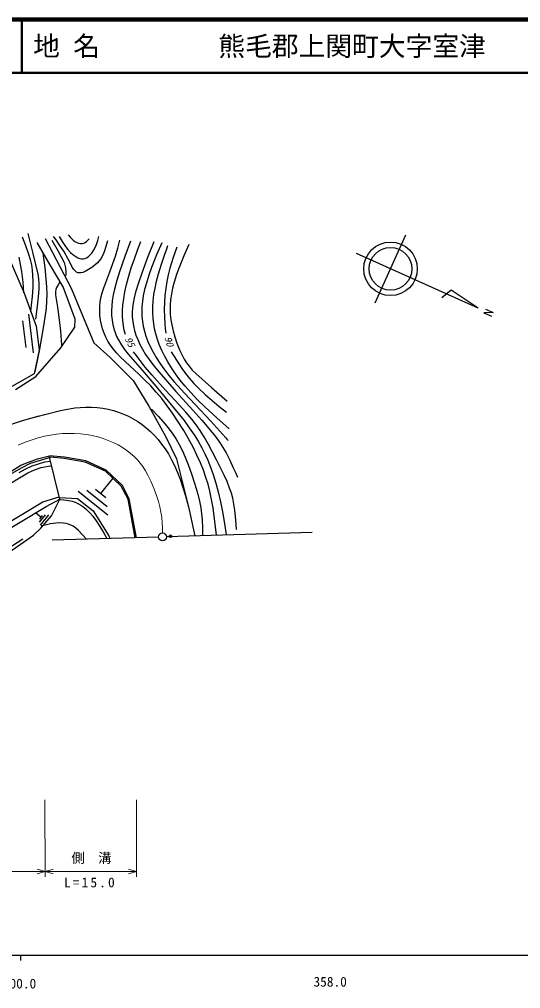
# Model space of a CAD drawing. Units: millimetres, scale not verified. Extents: x 40000 to 680000, y 20000 to 380000.
# Drawn here: x 367818 to 461530, y 198715 to 380000 of the extents above; entities that cross this region are included whole.
import ezdxf
from ezdxf.enums import TextEntityAlignment as Align

# ---------------------------------------------------------------- set-up
doc = ezdxf.new("R2010")
doc.units = ezdxf.units.MM
doc.header["$LTSCALE"] = 1000
doc.header["$PDMODE"] = 32
doc.header["$PDSIZE"] = 500
doc.linetypes.add('CHAIN', pattern=[18.5, 12, -1.5, 3.5, -1.5])
for name, color, linetype, lineweight in [('M-BGD', 7, 'Continuous', 25), ('M-BMK', 2, 'CHAIN', 13), ('M-BMK-OTRS', 5, 'Continuous', 25), ('M-BMK-SRVR', 3, 'Continuous', 25), ('M-STR-HTXT', 7, 'Continuous', 13), ('M-TTL', 2, 'Continuous', 140), ('M-TTL-BAND', 7, 'Continuous', 25), ('M-TTL-LINE', 7, 'Continuous', 50)]:
    doc.layers.add(name, color=color, linetype=linetype, lineweight=lineweight)
doc.layers.add('M-OTRS', color=6, linetype='Continuous')
doc.layers.add('M-TTL-TXT', color=7, linetype='Continuous')
doc.styles.add('ＭＳ ゴシック', font='')
doc.styles.get('ＭＳ ゴシック').set_extended_font_data('MS Gothic')

msp = doc.modelspace()

# ---------------------------------------------------------------- linework, layer by layer
at = {"layer": 'M-BGD'}
for p, q in [((368361, 339298), (368980, 337695)), ((369384, 339980), (370356, 336197)), ((372613, 339022), (377475, 329747)), ((374421, 339076), (374173, 339402)), ((374668, 338748), (374421, 339076)), ((375275, 339403), (375844, 338430)), ((376943, 339724), (377386, 339184)), ((377386, 339184), (377868, 338690)), ((382494, 338637), (382690, 339408)), ((368980, 337695), (369541, 336074)), ((373657, 333993), (371139, 338241)), ((373873, 338701), (375039, 336633)), ((375405, 337735), (374668, 338748)), ((376126, 336638), (375405, 337735)), ((375844, 338430), (376463, 337490)), ((376463, 337490), (376895, 336938)), ((377868, 338690), (378190, 338442)), ((378190, 338442), (378543, 338246)), ((378543, 338246), (378876, 338130)), ((378876, 338130), (379241, 338069)), ((379241, 338069), (379557, 338071)), ((379557, 338071), (379868, 338135)), ((379868, 338135), (380131, 338258)), ((380131, 338258), (380375, 338438)), ((380375, 338438), (380620, 338680)), ((380620, 338680), (380853, 338944)), ((381682, 336750), (381996, 337307)), ((381996, 337307), (382241, 337864)), ((382241, 337864), (382494, 338637)), ((384001, 337540), (383655, 336502)), ((384294, 338607), (384001, 337540)), ((385799, 335733), (386215, 337211)), ((386215, 337211), (386598, 338709)), ((388602, 338509), (387543, 335640)), ((389895, 336833), (390497, 338429)), ((392951, 338387), (391793, 335468)), ((394438, 338228), (393462, 335933)), ((395293, 336892), (395594, 337733)), ((397246, 337391), (396584, 335450)), ((397246, 337391), (396584, 335450)), ((399490, 337914), (398563, 335778)), ((365695, 335702), (368730, 328792)), ((368040, 334183), (367753, 335540)), ((369541, 336074), (369826, 335079)), ((370356, 336197), (371278, 332366)), ((372302, 335976), (372271, 336195)), ((372331, 335766), (372302, 335976)), ((372624, 333585), (372331, 335766)), ((375039, 336633), (376170, 334501)), ((376945, 335167), (376126, 336638)), ((376895, 336938), (377378, 336420)), ((377378, 336420), (377834, 336015)), ((377834, 336015), (378340, 335647)), ((378340, 335647), (378724, 335429)), ((378724, 335429), (379127, 335270)), ((380050, 335271), (380348, 335397)), ((380348, 335397), (380683, 335612)), ((380683, 335612), (381008, 335895)), ((381008, 335895), (381364, 336298)), ((381364, 336298), (381682, 336750)), ((383401, 335913), (383093, 335352)), ((383655, 336502), (383401, 335913)), ((384724, 332759), (385799, 335733)), ((387543, 335640), (386540, 332751)), ((389309, 335230), (389895, 336833)), ((391793, 335468), (390684, 332511)), ((393462, 335933), (392540, 333611)), ((394381, 334236), (394999, 336059)), ((394999, 336059), (395293, 336892)), ((396584, 335450), (395977, 333484)), ((396584, 335450), (395977, 333484)), ((398563, 335778), (397692, 333618)), ((368268, 332816), (368040, 334183)), ((369826, 335079), (370054, 334066)), ((370054, 334066), (370201, 333111)), ((372855, 331404), (372624, 333585)), ((376001, 330006), (373657, 333993)), ((376170, 334501), (376329, 334013)), ((376329, 334013), (376429, 333511)), ((377760, 333576), (376945, 335167)), ((378012, 333208), (377760, 333576)), ((379127, 335270), (379437, 335206)), ((379437, 335206), (379743, 335205)), ((379743, 335205), (380050, 335271)), ((381383, 333623), (380759, 333213)), ((381922, 334037), (381383, 333623)), ((382402, 334479), (381922, 334037)), ((382772, 334898), (382402, 334479)), ((383093, 335352), (382772, 334898)), ((388721, 333509), (389309, 335230)), ((392540, 333611), (392019, 332147)), ((393824, 332408), (394381, 334236)), ((397692, 333618), (397206, 332261)), ((368498, 330852), (368268, 332816)), ((370201, 333111), (370290, 332138)), ((370290, 332138), (370328, 330987)), ((371278, 332366), (371406, 331488)), ((376429, 333511), (376481, 332806)), ((376481, 332806), (376482, 332089)), ((378288, 332906), (378012, 333208)), ((378520, 332733), (378288, 332906)), ((378765, 332622), (378520, 332733)), ((379022, 332576), (378765, 332622)), ((379297, 332588), (379022, 332576)), ((379692, 332684), (379297, 332588)), ((380090, 332846), (379692, 332684)), ((380759, 333213), (380090, 332846)), ((383594, 329811), (384724, 332759)), ((386540, 332751), (386038, 331160)), ((387832, 330405), (388192, 331778)), ((388192, 331778), (388721, 333509)), ((390684, 332511), (390081, 330755)), ((392019, 332147), (391553, 330655)), ((393473, 331064), (393824, 332408)), ((395650, 332226), (395379, 330943)), ((395650, 332226), (395379, 330943)), ((395977, 333484), (395650, 332226)), ((395977, 333484), (395650, 332226)), ((397206, 332261), (396771, 330870)), ((368669, 328878), (368498, 330852)), ((370328, 330987), (370305, 329828)), ((371406, 331488), (371475, 330598)), ((371475, 330598), (371473, 329674)), ((372949, 329990), (372855, 331404)), ((372983, 328587), (372949, 329990)), ((375045, 330370), (374767, 329830)), ((375381, 330886), (375045, 330370)), ((378259, 323938), (376001, 330006)), ((386038, 331160), (385594, 329552)), ((387532, 329026), (387832, 330405)), ((390081, 330755), (389534, 328976)), ((391553, 330655), (391240, 329472)), ((393181, 329705), (393473, 331064)), ((395379, 330943), (395169, 329656)), ((395379, 330943), (395169, 329656)), ((396771, 330870), (396475, 329739)), ((368730, 328792), (370967, 322610)), ((370194, 328178), (370022, 326519)), ((370305, 329828), (370194, 328178)), ((371411, 328748), (371111, 326346)), ((371473, 329674), (371411, 328748)), ((372950, 327282), (372983, 328587)), ((374651, 329471), (374593, 329089)), ((374593, 329089), (374593, 328565)), ((374593, 328565), (374654, 328017)), ((374767, 329830), (374651, 329471)), ((377475, 329747), (381731, 319518)), ((383068, 327899), (383300, 328857)), ((383300, 328857), (383594, 329811)), ((385354, 328480), (385172, 327383)), ((385594, 329552), (385354, 328480)), ((387325, 327809), (387532, 329026)), ((389534, 328976), (389271, 327944)), ((390982, 328266), (390823, 327252)), ((391240, 329472), (390982, 328266)), ((392847, 327321), (392984, 328519)), ((392984, 328519), (393181, 329705)), ((395017, 328350), (394926, 327038)), ((395017, 328350), (394926, 327038)), ((395169, 329656), (395017, 328350)), ((395169, 329656), (395017, 328350)), ((396236, 328585), (396088, 327593)), ((396475, 329739), (396236, 328585)), ((370022, 326519), (369949, 325900)), ((371111, 326346), (370828, 323951)), ((372856, 325989), (372950, 327282)), ((374654, 328017), (374969, 326156)), ((382852, 326264), (382930, 327083)), ((382930, 327083), (383068, 327899)), ((385074, 326442), (385035, 325490)), ((385172, 327383), (385074, 326442)), ((387107, 325530), (387177, 326578)), ((387177, 326578), (387325, 327809)), ((389067, 326895), (388958, 326044)), ((389271, 327944), (389067, 326895)), ((390823, 327252), (390723, 326224)), ((392778, 326217), (392847, 327321)), ((394926, 327038), (394894, 325714)), ((394926, 327038), (394894, 325714)), ((396000, 326598), (395979, 325691)), ((396088, 327593), (396000, 326598)), ((369549, 324866), (370423, 317655)), ((369949, 325900), (369873, 325271)), ((372664, 324319), (372856, 325989)), ((374969, 326156), (375219, 324316)), ((382835, 325425), (382852, 326264)), ((382879, 324593), (382835, 325425)), ((382983, 323753), (382879, 324593)), ((385035, 325490), (385057, 324609)), ((385057, 324609), (385139, 323723)), ((387097, 324491), (387107, 325530)), ((388958, 326044), (388910, 325188)), ((388910, 325188), (388926, 324358)), ((390723, 326224), (390692, 325316)), ((390692, 325316), (390722, 324399)), ((392770, 325111), (392778, 326217)), ((392820, 324089), (392770, 325111)), ((394894, 325714), (394923, 324382)), ((394894, 325714), (394923, 324382)), ((395979, 325691), (396018, 324786)), ((396018, 324786), (396124, 323815)), ((369073, 318631), (368469, 323613)), ((372412, 322652), (372664, 324319)), ((375219, 324316), (375485, 321676)), ((378173, 322463), (378259, 323938)), ((383147, 322922), (382983, 323753)), ((383369, 322108), (383147, 322922)), ((385139, 323723), (385272, 322921)), ((385272, 322921), (385462, 322137)), ((387145, 323589), (387097, 324491)), ((387252, 322695), (387145, 323589)), ((387413, 321872), (387252, 322695)), ((388926, 324358), (389003, 323518)), ((389003, 323518), (389145, 322654)), ((390722, 324399), (390813, 323516)), ((390813, 323516), (390965, 322639)), ((392930, 323074), (392820, 324089)), ((393096, 322107), (392930, 323074)), ((394923, 324382), (395013, 323046)), ((394923, 324382), (395013, 323046)), ((395013, 323046), (395095, 322182)), ((395013, 323046), (395095, 322182)), ((396124, 323815), (396292, 322838)), ((396292, 322838), (396547, 321741)), ((370967, 322610), (371501, 318198)), ((371624, 318333), (372412, 322652)), ((375485, 321676), (375689, 319063)), ((375575, 318560), (378173, 322463)), ((383645, 321325), (383369, 322108)), ((383984, 320553), (383645, 321325)), ((385462, 322137), (385704, 321404)), ((385704, 321404), (386000, 320694)), ((387628, 321079), (387413, 321872)), ((389145, 322654), (389345, 321802)), ((389345, 321802), (389610, 320939)), ((389610, 320939), (389932, 320097)), ((390965, 322639), (391190, 321701)), ((391190, 321701), (391478, 320767)), ((393319, 321161), (393096, 322107)), ((393621, 320153), (393319, 321161)), ((395095, 322182), (395187, 321309)), ((395095, 322182), (395187, 321309)), ((396547, 321741), (396864, 320644)), ((381731, 319518), (384767, 316745)), ((384373, 319817), (383984, 320553)), ((384834, 319082), (384373, 319817)), ((385346, 318381), (384834, 319082)), ((386000, 320694), (386394, 319919)), ((386394, 319919), (386848, 319161)), ((386848, 319161), (387467, 318263)), ((389932, 320097), (390344, 319198)), ((390344, 319198), (390809, 318326)), ((391478, 320767), (391849, 319774)), ((391849, 319774), (392276, 318804)), ((393981, 319161), (393621, 320153)), ((394436, 318096), (393981, 319161)), ((396864, 320644), (397283, 319416)), ((397283, 319416), (397757, 318212)), ((371501, 318198), (370600, 313715)), ((370783, 314050), (371624, 318333)), ((370896, 313190), (375575, 318560)), ((386025, 317566), (385346, 318381)), ((386750, 316792), (386025, 317566)), ((387467, 318263), (388140, 317391)), ((388140, 317391), (390771, 314381)), ((389684, 317131), (389176, 317810)), ((390809, 318326), (391409, 317344)), ((391409, 317344), (392062, 316390)), ((392276, 318804), (392799, 317772)), ((392799, 317772), (393373, 316774)), ((394945, 317056), (394436, 318096)), ((396210, 317840), (397171, 316251)), ((396210, 317840), (397171, 316251)), ((397757, 318212), (398161, 317325)), ((398161, 317325), (398620, 316463)), ((384767, 316745), (389068, 312445)), ((388438, 315187), (386750, 316792)), ((390194, 316453), (389684, 317131)), ((391355, 314952), (390194, 316453)), ((392062, 316390), (392982, 315175)), ((393373, 316774), (394070, 315690)), ((394070, 315690), (394816, 314640)), ((395568, 315930), (394945, 317056)), ((396235, 314849), (395568, 315930)), ((397171, 316251), (398178, 314702)), ((397171, 316251), (398178, 314702)), ((398620, 316463), (399051, 315774)), ((399051, 315774), (399531, 315120)), ((370600, 313715), (365126, 310575)), ((390181, 313612), (388438, 315187)), ((390771, 314381), (393314, 311380)), ((392564, 313487), (391355, 314952)), ((392982, 315175), (393951, 313995)), ((393951, 313995), (397079, 310405)), ((394816, 314640), (395774, 313409)), ((397015, 313704), (396235, 314849)), ((397844, 312595), (397015, 313704)), ((398178, 314702), (398860, 313759)), ((398178, 314702), (398860, 313759)), ((398860, 313759), (399595, 312848)), ((398860, 313759), (399595, 312848)), ((399531, 315120), (400140, 314412)), ((400140, 314412), (400796, 313740)), ((400796, 313740), (403738, 311143)), ((367082, 310760), (370896, 313190)), ((389068, 312445), (392020, 307677)), ((391302, 312550), (390181, 313612)), ((392364, 311459), (391302, 312550)), ((395146, 310654), (392564, 313487)), ((395774, 313409), (396782, 312213)), ((396782, 312213), (398717, 310082)), ((398825, 311391), (397844, 312595)), ((399595, 312848), (400462, 311878)), ((399595, 312848), (400462, 311878)), ((400462, 311878), (401375, 310947)), ((400462, 311878), (401375, 310947)), ((393420, 310286), (392364, 311459)), ((393314, 311380), (395976, 308198)), ((394425, 309080), (393420, 310286)), ((397773, 307860), (395146, 310654)), ((397079, 310405), (400216, 306896)), ((398717, 310082), (400705, 307983)), ((399854, 310222), (398825, 311391)), ((401142, 308864), (399854, 310222)), ((401375, 310947), (402580, 309820)), ((401375, 310947), (402580, 309820)), ((403738, 311143), (406676, 308596)), ((395465, 307733), (394425, 309080)), ((395976, 308198), (398615, 304949)), ((402479, 307542), (401142, 308864)), ((402580, 309820), (403838, 308724)), ((402580, 309820), (403838, 308724)), ((403838, 308724), (405168, 307624)), ((403838, 308724), (405168, 307624)), ((372585, 306124), (375521, 306856)), ((375521, 306856), (376835, 307122)), ((376835, 307122), (378159, 307329)), ((378159, 307329), (379196, 307438)), ((379196, 307438), (380247, 307488)), ((380247, 307488), (381299, 307476)), ((381299, 307476), (382360, 307402)), ((382360, 307402), (383398, 307270)), ((383398, 307270), (384427, 307078)), ((384427, 307078), (385406, 306838)), ((385406, 306838), (386376, 306537)), ((386376, 306537), (387313, 306180)), ((392020, 307677), (395213, 301940)), ((392530, 307092), (393842, 305704)), ((396457, 306350), (395465, 307733)), ((398932, 306563), (397773, 307860)), ((400040, 305232), (398932, 306563)), ((400216, 306896), (401912, 305027)), ((400705, 307983), (403586, 304874)), ((404725, 305449), (402479, 307542)), ((405168, 307624), (406514, 306537)), ((405168, 307624), (406514, 306537)), ((366355, 304319), (368008, 304857)), ((368008, 304857), (369677, 305337)), ((368822, 305097), (371520, 305840)), ((369677, 305337), (372585, 306124)), ((387313, 306180), (388227, 305767)), ((388227, 305767), (389105, 305305)), ((389105, 305305), (389963, 304786)), ((389963, 304786), (390763, 304231)), ((393842, 305704), (395104, 304281)), ((397524, 304750), (396457, 306350)), ((398546, 303110), (397524, 304750)), ((398615, 304949), (399587, 303634)), ((400854, 304167), (400040, 305232)), ((401912, 305027), (403572, 303108)), ((403586, 304874), (406416, 301731)), ((407012, 303400), (404725, 305449)), ((390763, 304231), (391529, 303627)), ((391529, 303627), (392309, 302936)), ((392309, 302936), (393047, 302201)), ((395104, 304281), (395835, 303374)), ((395835, 303374), (396516, 302432)), ((399457, 301546), (398546, 303110)), ((399587, 303634), (400513, 302280)), ((401614, 303075), (400854, 304167)), ((402410, 301803), (401614, 303075)), ((403572, 303108), (404424, 302034)), ((393047, 302201), (393754, 301412)), ((393754, 301412), (394419, 300577)), ((395213, 301940), (397210, 297779)), ((396516, 302432), (397130, 301470)), ((397130, 301470), (397699, 300466)), ((400311, 299959), (399457, 301546)), ((400513, 302280), (401254, 301095)), ((401254, 301095), (401943, 299880)), ((403153, 300504), (402410, 301803)), ((404424, 302034), (405225, 300928)), ((406416, 301731), (406629, 301493)), ((406629, 301493), (406848, 301248)), ((394419, 300577), (395066, 299666)), ((395066, 299666), (395668, 298713)), ((397699, 300466), (398287, 299298)), ((398287, 299298), (398827, 298089)), ((401024, 298516), (400311, 299959)), ((401943, 299880), (402521, 298742)), ((404652, 297639), (403153, 300504)), ((405225, 300928), (405864, 299943)), ((405864, 299943), (406452, 298927)), ((369499, 297209), (371185, 297778)), ((369866, 296965), (373625, 298087)), ((371185, 297778), (373425, 298354)), ((372562, 297247), (373633, 297357)), ((375404, 290249), (373387, 298344)), ((376226, 298122), (373425, 298354)), ((376194, 297874), (373625, 298087)), ((380141, 297190), (376194, 297874)), ((380215, 297431), (376226, 298122)), ((384031, 295699), (380215, 297431)), ((395668, 298713), (396266, 297648)), ((396266, 297648), (396816, 296543)), ((397210, 297779), (399297, 289339)), ((398827, 298089), (399433, 296563)), ((401676, 297057), (401024, 298516)), ((402521, 298742), (403044, 297577)), ((403044, 297577), (403574, 296238)), ((406104, 294734), (404652, 297639)), ((406452, 298927), (407159, 297552)), ((407159, 297552), (407815, 296146)), ((366142, 294933), (368210, 296145)), ((366227, 295460), (368107, 296593)), ((367768, 295223), (368909, 295853)), ((368107, 296593), (369499, 297209)), ((368210, 296145), (369866, 296965)), ((368909, 295853), (370206, 296512)), ((369387, 295199), (370657, 295772)), ((370206, 296512), (372562, 297247)), ((370657, 295772), (371908, 296187)), ((371908, 296187), (373277, 296446)), ((373277, 296446), (373847, 296499)), ((383890, 295489), (380141, 297190)), ((387068, 292840), (384031, 295699)), ((396816, 296543), (397374, 295280)), ((399433, 296563), (399984, 295011)), ((402217, 295708), (401676, 297057)), ((402700, 294341), (402217, 295708)), ((403574, 296238), (404048, 294876)), ((407815, 296146), (408202, 295275)), ((358406, 288594), (367852, 294274)), ((367852, 294274), (369387, 295199)), ((383016, 291292), (385321, 294177)), ((386866, 292687), (383890, 295489)), ((397374, 295280), (397877, 293988)), ((397877, 293988), (398405, 292454)), ((399984, 295011), (400603, 293098)), ((403097, 293043), (402700, 294341)), ((404048, 294876), (404543, 293258)), ((406643, 293546), (406104, 294734)), ((408202, 295275), (408587, 294391)), ((380419, 291937), (384232, 288890)), ((383987, 290517), (382046, 292068)), ((388131, 290244), (386866, 292687)), ((388370, 290326), (387068, 292840)), ((398405, 292454), (398875, 290901)), ((400603, 293098), (401164, 291168)), ((403434, 291730), (403097, 293043)), ((404543, 293258), (404982, 291616)), ((407125, 292342), (406643, 293546)), ((407447, 291383), (407125, 292342)), ((372222, 289779), (375270, 290682)), ((372822, 288898), (375404, 290249)), ((373792, 287169), (375404, 290249)), ((375107, 290188), (376102, 290133)), ((375331, 290557), (378700, 290412)), ((376102, 290133), (377087, 290018)), ((378700, 290412), (381630, 288071)), ((384336, 287285), (378817, 291695)), ((389438, 283039), (388131, 290244)), ((389691, 283047), (388370, 290326)), ((398875, 290901), (399420, 288851)), ((401164, 291168), (401473, 289916)), ((403762, 290179), (403434, 291730)), ((404030, 288624), (403762, 290179)), ((404982, 291616), (405410, 289766)), ((407709, 290418), (407447, 291383)), ((407931, 289329), (407709, 290418)), ((359144, 280665), (372822, 288898)), ((360519, 282747), (372222, 289779)), ((377087, 290018), (377665, 289894)), ((377665, 289894), (378224, 289713)), ((378224, 289713), (378762, 289469)), ((378762, 289469), (379285, 289165)), ((379285, 289165), (379848, 288760)), ((379848, 288760), (380382, 288302)), ((380382, 288302), (380978, 287702)), ((399420, 288851), (399903, 286803)), ((401473, 289916), (401723, 288646)), ((401723, 288646), (401881, 287533)), ((404376, 286073), (404030, 288624)), ((405410, 289766), (405779, 287904)), ((408093, 288235), (407931, 289329)), ((371827, 286888), (370810, 287698)), ((372099, 287230), (371554, 286546)), ((371602, 285973), (372672, 287318)), ((373237, 287355), (371688, 285409)), ((371815, 284851), (373792, 287169)), ((380978, 287702), (381531, 287059)), ((381531, 287059), (382166, 286217)), ((381630, 288071), (384563, 283386)), ((399903, 286803), (400274, 285098)), ((401881, 287533), (401980, 286401)), ((405779, 287904), (406146, 285737)), ((408270, 286418), (408093, 288235)), ((370485, 283545), (371815, 284851)), ((372269, 285336), (371895, 285249)), ((372631, 285418), (372269, 285336)), ((373657, 285629), (372631, 285418)), ((374659, 285774), (373657, 285629)), ((375332, 285817), (374659, 285774)), ((375973, 285800), (375332, 285817)), ((376499, 285729), (375973, 285800)), ((376994, 285602), (376499, 285729)), ((377451, 285420), (376994, 285602)), ((377880, 285185), (377451, 285420)), ((378384, 284829), (377880, 285185)), ((378867, 284412), (378384, 284829)), ((382166, 286217), (382748, 285346)), ((382748, 285346), (383479, 284123)), ((400274, 285098), (400634, 283383)), ((401980, 286401), (402044, 284922)), ((402044, 284922), (402069, 283427)), ((404663, 283507), (404376, 286073)), ((406146, 285737), (406475, 283563)), ((408386, 284595), (408270, 286418)), ((364641, 279488), (370485, 283545)), ((379642, 283619), (378867, 284412)), ((380394, 282762), (379642, 283619)), ((383479, 284123), (384174, 282878)), ((384563, 283386), (384727, 282895)), ((368467, 282788), (365470, 280826))]:
    msp.add_line(p, q, dxfattribs=at)
at = {"layer": 'M-BMK'}
for p, q in [((368873, 300894), (370216, 301383)), ((370216, 301383), (371352, 301736)), ((371352, 301736), (372510, 302033)), ((372510, 302033), (373619, 302255)), ((373619, 302255), (374755, 302419)), ((374755, 302419), (375882, 302522)), ((375882, 302522), (377026, 302566)), ((377026, 302566), (378151, 302549)), ((378151, 302549), (379274, 302472)), ((379274, 302472), (380360, 302338)), ((380360, 302338), (381436, 302144)), ((381436, 302144), (382467, 301899)), ((382467, 301899), (383481, 301596)), ((383481, 301596), (384437, 301249)), ((384437, 301249), (385379, 300842)), ((367561, 300353), (368873, 300894)), ((385379, 300842), (386257, 300399)), ((386257, 300399), (387106, 299903)), ((387106, 299903), (387879, 299385)), ((387879, 299385), (388621, 298814)), ((388621, 298814), (389285, 298230)), ((389285, 298230), (389904, 297605)), ((389904, 297605), (390420, 297009)), ((390420, 297009), (390895, 296366)), ((390895, 296366), (391404, 295566)), ((391404, 295566), (391861, 294734)), ((391861, 294734), (392400, 293601)), ((392400, 293601), (392886, 292439)), ((392886, 292439), (393380, 291140)), ((393380, 291140), (393815, 289826)), ((393815, 289826), (394083, 288844)), ((394083, 288844), (394293, 287842)), ((394293, 287842), (394432, 286837)), ((394432, 286837), (394511, 285823)), ((394511, 285823), (394550, 284882)), ((394550, 284882), (394572, 283929))]:
    msp.add_line(p, q, dxfattribs=at)
at = {"layer": 'M-BMK-OTRS'}
for p, q in [((393827, 283174), (373923, 282563)), ((422570, 284057), (395326, 283220))]:
    msp.add_line(p, q, dxfattribs=at)
at = {"layer": 'M-BMK-SRVR'}
for p, q in [((434334, 326960), (440078, 339727)), ((453621, 325958), (430822, 336216)), ((448560, 329332), (446827, 327918)), ((453621, 325958), (448560, 329332)), ((456394, 325189), (454654, 325093)), ((454654, 325093), (456071, 324465)), ((454987, 325822), (456394, 325189))]:
    msp.add_line(p, q, dxfattribs=at)
for centre, radius in [((437206, 333344), 5000), ((437206, 333344), 4000), ((394576, 283197), 746)]:
    msp.add_circle(centre, radius, dxfattribs=at)
at = {"layer": 'M-OTRS'}
msp.add_point((396064, 283316), dxfattribs=at)
at = {"layer": 'M-STR-HTXT'}
for p, q in [((372613, 219624), (372603, 234036)), ((389732, 219635), (389722, 234047)), ((309661, 220583), (372612, 220624)), ((371112, 221054), (372612, 220624)), ((372612, 220624), (371112, 220196)), ((372612, 220624), (374112, 221053)), ((372612, 220624), (389731, 220635)), ((374112, 220194), (372612, 220624)), ((388231, 221065), (389731, 220635)), ((389731, 220635), (388231, 220207))]:
    msp.add_line(p, q, dxfattribs=at)
at = {"layer": 'M-TTL'}
msp.add_line((680000, 380000), (40000, 380000), dxfattribs=at)
at = {"layer": 'M-TTL-BAND'}
for p, q in [((40000, 205000), (579000, 205000)), ((368000, 205000), (368000, 204000))]:
    msp.add_line(p, q, dxfattribs=at)
at = {"layer": 'M-TTL-LINE'}
for p, q in [((368250, 380000), (368250, 370000)), ((40000, 370000), (680000, 370000))]:
    msp.add_line(p, q, dxfattribs=at)

# ---------------------------------------------------------------- texts
at = {"layer": 'M-BGD', "style": 'ＭＳ ゴシック', "oblique": 15, "width": 1.05}
for s, rotation, p in [('95', 295.678, (387140, 320066)), ('90', 286.278, (394545, 320391))]:
    msp.add_text(s, height=1320, rotation=rotation, dxfattribs=at).set_placement(p, align=Align.BOTTOM_LEFT)
at = {"layer": 'M-STR-HTXT', "style": 'ＭＳ ゴシック'}
msp.add_text('側\u3000溝', height=1833, rotation=0.078, dxfattribs=at).set_placement((377546, 221686), align=Align.BOTTOM_LEFT)
at = {"layer": 'M-STR-HTXT', "insert": (376163, 217626), "char_height": 1833, "attachment_point": 7, "rotation": 0.078, "style": 'ＭＳ ゴシック'}
msp.add_mtext('\\T1.32;L=15.0', dxfattribs=at)
at = {"layer": 'M-TTL-BAND', "style": 'ＭＳ ゴシック'}
for s, p in [('300.0', (367844, 198195)), ('358.0', (425923, 198534))]:
    msp.add_text(s, height=1833, dxfattribs=at).set_placement(p, align=Align.BOTTOM_CENTER)
at = {"layer": 'M-TTL-TXT', "style": 'ＭＳ ゴシック'}
for s, p in [('地 名', (370380, 375000)), ('熊毛郡上関町大字室津', (405024, 375000))]:
    msp.add_text(s, height=3666, dxfattribs=at).set_placement(p, align=Align.MIDDLE_LEFT)

doc.saveas('drawing.dxf')
